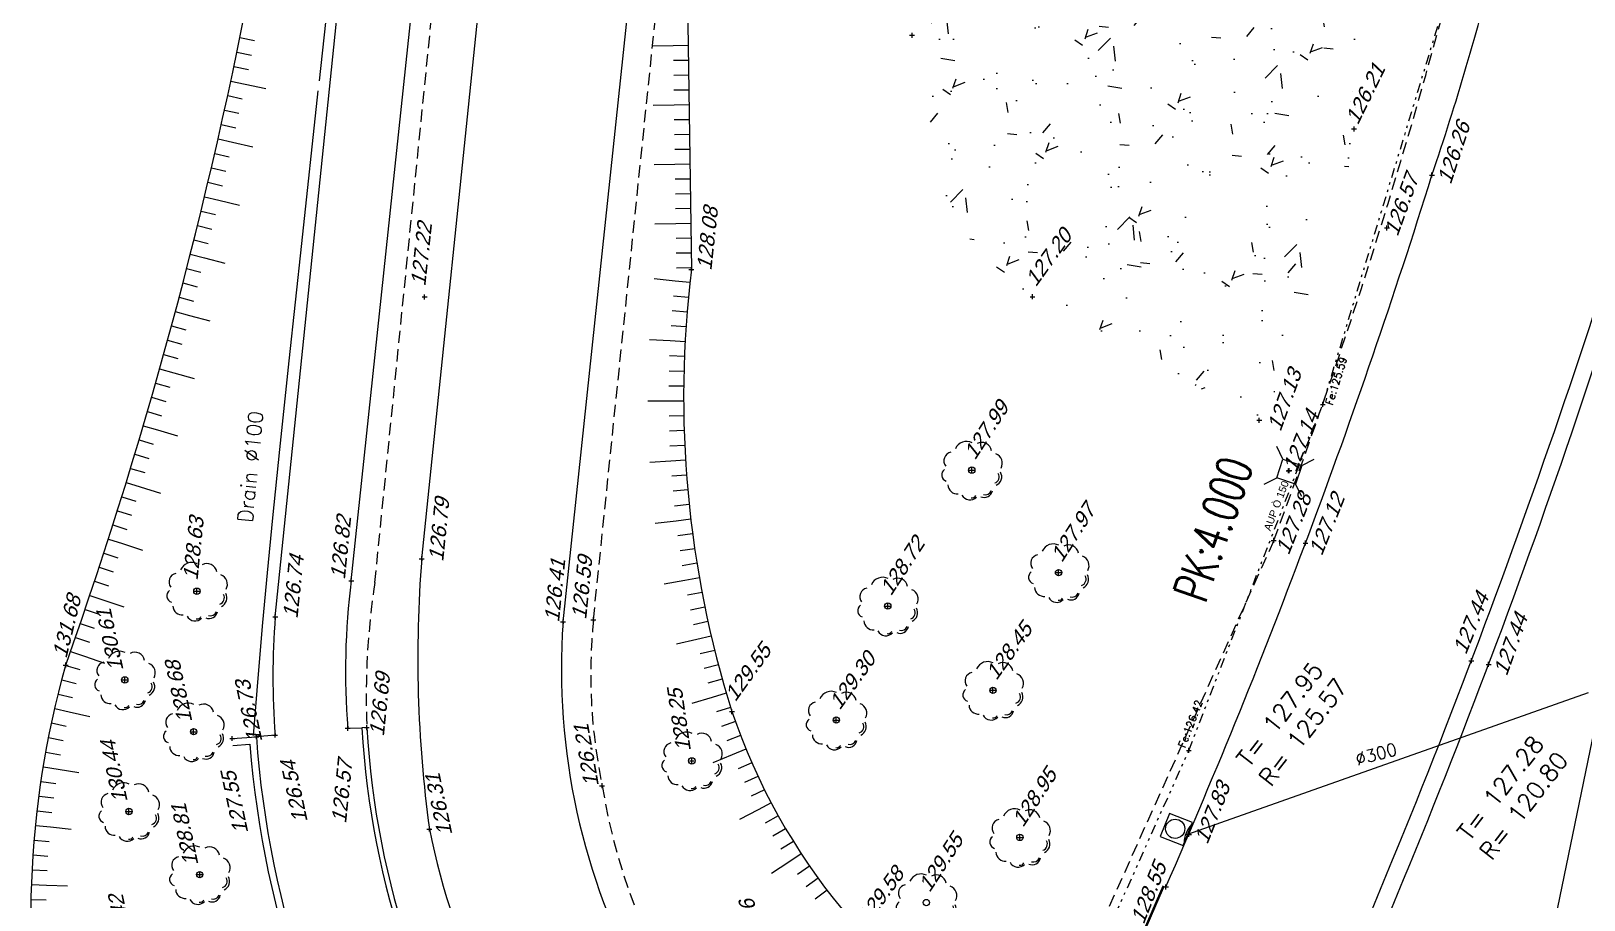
# Model space of a CAD drawing. Header units: metres. Extents: x 1633075 to 1634601, y 8175308 to 8177203.
# Drawn here: x 1633511.2 to 1633574.1, y 8175731.1 to 8175766.3 of the extents above; entities that cross this region are included whole.
import ezdxf

# ---------------------------------------------------------------- set-up
doc = ezdxf.new("R2010")
doc.units = ezdxf.units.M
doc.header["$LTSCALE"] = 2
doc.header["$PDMODE"] = 2
doc.header["$PDSIZE"] = 0.1
for name, pattern in [('211', [0.5, 0.2, -0.1, 0, -0.1, 0, -0.1]), ('31', [2, 1, 1]), ('CACHE', [0.375, 0.25, -0.125]), ('CACHE2', [4.7625, 3.175, -1.5875]), ('CONTINU', [0])]:
    doc.linetypes.add(name, pattern=pattern)
for name, color, linetype in [('C15785 - ALLEE', 7, 'CACHE'), ('C15785 - BORDURES', 7, 'CONTINU'), ('C15785 - BORNES', 7, 'CONTINU'), ('C15785 - DBA', 252, 'Continuous'), ('C15785 - EAUP', 5, 'CONTINU'), ('C15785 - EP', 4, 'Continuous'), ('C15785 - HTALUS', 7, 'Continuous'), ('C15785 - MURS', 7, 'Continuous'), ('C15785 - POINT 2D', 7, 'Continuous'), ('C15785 - Talus', 7, 'Continuous'), ('C15785 - VEGET', 3, 'Continuous'), ('C15785 - Z', 7, 'Continuous')]:
    doc.layers.add(name, color=color, linetype=linetype)
doc.styles.add('ASS', font='ROMANS.shx', dxfattribs={"width": 0.7, "height": 2.750686})
doc.styles.add('SIMPLEX', font='simplex_.ttf', dxfattribs={"height": 0.6})
doc.styles.get("Standard").update_dxf_attribs({"font": 'arial.ttf'})

# ---------------------------------------------------------------- blocks, each defined once
blk = doc.blocks.new('ARBN')
blk.add_circle((0, 0), 0.0517)
for centre, radius, start, end in [((-0.313, 0.149), 0.141, 102.3806, 218.1519), ((-0.088, 0.27), 0.194, 62.9289, 157.9234), ((0.159, 0.288), 0.162, 10.5515, 118.7684), ((0.33, 0.115), 0.163, 331.4172, 69.7614), ((-0.381, -0.079), 0.106, 125.5548, 253.3512), ((-0.236, -0.237), 0.15, 182.2997, 276.8338), ((0.342, -0.106), 0.104, 287.358, 32.9391), ((0.335, -0.105), 0.151, 294.7172, 29.5061), ((-0.027, -0.335), 0.147, 208.1993, 316.9403), ((0.007, -0.38), 0.0689, 259.4414, 333.9219), ((0.202, -0.304), 0.137, 247.1419, 348.9634), ((0.221, -0.292), 0.104, 254.316, 338.7253)]:
    blk.add_arc(centre, radius, start, end)
blk = doc.blocks.new('BL19')
at = {"color": 0}
for p, q in [((0.5, 1), (-0.5, 1)), ((-0.5, 1), (-0.5, 0)), ((0.5, 0), (0.5, 1)), ((-0.5, 0), (0.5, 0))]:
    blk.add_line(p, q, dxfattribs=at)
for centre, major_axis, start_param, end_param in [((0.009, 0.554), (-0.275, 0.275), 3.926991, 10.210176), ((0.008, -0.967), (0.742, 0.742), 0.387155, 1.183656)]:
    blk.add_ellipse(centre, major_axis=major_axis, ratio=1, start_param=start_param, end_param=end_param, dxfattribs=at)
blk = doc.blocks.new('TALB150A')
blk.add_line((0, -0.6), (0, -1.45))
blk = doc.blocks.new('TALB150B')
blk.add_line((0, 0), (0, -0.6))
blk = doc.blocks.new('T1')
at = {"linetype": '31'}
blk.add_point((0, 0), dxfattribs=at)

msp = doc.modelspace()

# ---------------------------------------------------------------- hatches: boundary and pattern name
at = {"layer": 'C15785 - VEGET'}
h = msp.add_hatch(dxfattribs=at)
h.set_pattern_fill('AR-CONC', color=256, scale=0.025, angle=-0.49997, style=0)
h.set_pattern_definition([(49.50002714, (1050220.128, 8061047.714), (4.550966182, -0.438205835), [0.47625, -5.23875]), (354.5000271, (1050220.128, 8061047.714), (-0.839357803, 4.783922497), [0.381, -4.191]), (99.9510271, (1050220.507, 8061047.6774), (3.711624655, 4.345694782), [0.40475, -4.45225]), (45.6842271, (1050220.139, 8061048.984), (6.767546405, -1.110154493), [0.714375, -7.858125]), (96.1356271, (1050220.703, 8061048.8914), (5.98885616, 6.13361329), [0.607125, -6.678375]), (350.6840271, (1050220.139, 8061048.984), (5.98886535, 6.13360226), [0.5715, -6.2865]), (20.50002714, (1050220.771, 8061048.661), (3.767918305, -2.589615645), [0.47625, -5.23875]), (325.5000271, (1050220.771, 8061048.661), (1.585172774, 4.59104163), [0.381, -4.191]), (70.9514271, (1050221.085, 8061048.445), (5.353080733, 2.00143633), [0.40475, -4.45225]), (37.00002714, (1050220.1279, 8061047.714), (0.095657954, 2.113121707), [0, -4.1402, 0, -4.2545, 0, -4.206875]), (7.00002714, (1050220.1279, 8061047.714), (1.69228251, 2.489842204), [0, -2.4257, 0, -4.04495, 0, -1.603375]), (327.00002714, (1050218.7119, 8061047.7263), (3.388386087, -0.172792445), [0, -1.5875, 0, -4.953, 0, -6.57225]), (317.00002714, (1050218.077, 8061047.7318), (3.70863537, 0.603323464), [0, -2.06375, 0, -3.2893, 0, -4.66725])])
edge = h.paths.add_edge_path()
edge.add_line((1633551.719, 8175755.549), (1633560.905, 8175750.549))
edge.add_arc((1633534.187, 8175765.774), 30.752, 330.32569, 372.85947)
edge.add_line((1633564.167, 8175772.618), (1633559.263, 8175783.705))
edge.add_arc((1633576.737, 8175758.178), 30.935, 124.39295, 165.10162)
edge.add_arc((1633557.961, 8175764.84), 11.194, 173.37568, 236.1067)

# ---------------------------------------------------------------- linework, layer by layer
at = {"layer": 'C15785 - ALLEE'}
for points in [[(1633525.08, 8175743.975), (1633527.573, 8175768.822), (1633531.59, 8175805.569)], [(1633533.933, 8175742.474), (1633539.358, 8175795.114)], [(1633561.494, 8175745.683), (1633551.928, 8175724.426)]]:
    msp.add_lwpolyline(points, dxfattribs=at)
for centre, radius, start, end in [((1633335.475, 8175830.003), 241.235, 339.54126, 346.38322), ((1633555.382, 8175739.35), 30.653, 171.32106, 182.32483), ((1633556.146, 8175740.271), 22.322, 174.33477, 191.68206), ((1633559.359, 8175739.914), 25.416, 189.4276, 242.7729)]:
    msp.add_arc(centre, radius, start, end, dxfattribs=at)
at = {"layer": 'C15785 - BORDURES'}
for points in [[(1633521.043, 8175742.587), (1633523.798, 8175769.333), (1633527.703, 8175806.306), (1633529.632, 8175824.148)], [(1633524.123, 8175744.045), (1633526.77, 8175768.982), (1633530.677, 8175805.986), (1633532.534, 8175823.475)], [(1633526.98, 8175744.944), (1633529.428, 8175768.592), (1633533.216, 8175804.208)], [(1633532.702, 8175742.387), (1633535.365, 8175767.471), (1633538.987, 8175802.125)], [(1633523.981, 8175738.077), (1633524.555, 8175738.095)], [(1633521.038, 8175737.799), (1633520.279, 8175737.736)]]:
    msp.add_lwpolyline(points, dxfattribs=at)
at = {"layer": 'C15785 - BORDURES', "const_width": 0.1}
msp.add_lwpolyline([(1633537.122, 8175689.026, 0.01991), (1633544.723, 8175703.741, 0.003948), (1633557.032, 8175731.697, 0.003948)], format="xyb", dxfattribs=at)
at = {"layer": 'C15785 - BORDURES'}
for centre, radius, start, end in [((1633455.808, 8175798.335), 118.317, 341.33632, 345.79687), ((1633299.826, 8175844.338), 280.889, 336.34958, 342.62825), ((1633577.539, 8175740.893), 50.721, 175.41881, 187.81065), ((1633553.133, 8175740.369), 29.242, 172.77761, 184.49477), ((1633552.197, 8175740.155), 31.248, 175.53681, 184.32482), ((1633559.654, 8175740.488), 27.019, 175.96987, 241.10036), ((1633559.896, 8175740.736), 33.296, 191.67187, 243.46072)]:
    msp.add_arc(centre, radius, start, end, dxfattribs=at)
at = {"layer": 'C15785 - BORNES'}
for points in [[(1633561.867, 8175748.975), (1633561.613, 8175749.481)], [(1633562.626, 8175748.723), (1633563.132, 8175748.976)], [(1633561.108, 8175747.963), (1633561.614, 8175748.216)], [(1633562.627, 8175747.458), (1633562.373, 8175747.964)]]:
    msp.add_lwpolyline(points, dxfattribs=at)
msp.add_lwpolyline([(1633561.614, 8175748.216), (1633561.867, 8175748.975), (1633562.626, 8175748.723), (1633562.373, 8175747.964)], close=True, dxfattribs=at)
at = {"layer": 'C15785 - DBA'}
for centre, radius, start, end in [((1633265.663, 8175856.155), 324.989, 335.31442, 342.53257), ((1633286.57, 8175847.835), 303.199, 335.09864, 342.88542)]:
    msp.add_arc(centre, radius, start, end, dxfattribs=at)
at = {"layer": 'C15785 - EAUP', "linetype": '211'}
msp.add_lwpolyline([(1633549.884, 8175718.481), (1633550.415, 8175719.677), (1633550.9, 8175720.723), (1633553.602, 8175727.237), (1633558.053, 8175737.186), (1633563.48, 8175751.189), (1633569.65, 8175771.476), (1633570.27, 8175777.473), (1633570.958, 8175784.082), (1633573.594, 8175809.157), (1633574.271, 8175825.204), (1633574.438, 8175832.457), (1633574.872, 8175838.33), (1633575.66, 8175847.477)], dxfattribs=at)
at = {"layer": 'C15785 - EP', "linetype": 'CONTINU'}
msp.add_line((1633558.012, 8175733.796), (1633574.247, 8175739.528), dxfattribs=at)
at = {"layer": 'C15785 - EP', "flags": 128}
msp.add_lwpolyline([(1633533.825, 8175830.221), (1633533.291, 8175830.315, 0.288437), (1633531.444, 8175829.56, 0.1356), (1633529.042, 8175823.013), (1633527.667, 8175808.882), (1633522.819, 8175764.283)], format="xyb", dxfattribs=at)
at = {"layer": 'C15785 - EP', "linetype": 'CACHE2'}
msp.add_lwpolyline([(1633522.775, 8175763.882), (1633522.106, 8175757.698), (1633521.596, 8175752.961), (1633521.214, 8175749.363), (1633520.93, 8175746.601), (1633520.712, 8175744.368), (1633520.531, 8175742.358), (1633520.354, 8175740.265), (1633520.153, 8175737.783)], dxfattribs=at)
at = {"layer": 'C15785 - EP', "linetype": 'CONTINU'}
msp.add_lwpolyline([(1633567.873, 8175705.986), (1633574.745, 8175739.252)], dxfattribs=at)
at = {"layer": 'C15785 - HTALUS'}
for points in [[(1633537.606, 8175776.553), (1633537.901, 8175756.648, 0.106736), (1633539.543, 8175738.752, 0.18381), (1633551.03, 8175724.866)], [(1633528.076, 8175686.281, 0.27929), (1633529.918, 8175697.228, -0.073909), (1633519.147, 8175706.995, -0.237189), (1633512.56, 8175740.636, 0.040133), (1633520.434, 8175770.287)]]:
    msp.add_lwpolyline(points, format="xyb", dxfattribs=at)
at = {"layer": 'C15785 - MURS'}
msp.add_lwpolyline([(1633524.754, 8175738.106), (1633524.555, 8175738.095)], dxfattribs=at)
for points in [[(1633519.302, 8175737.665), (1633520.279, 8175737.736, 0.26546), (1633542.164, 8175705.036, 0.26546)], [(1633519.323, 8175737.381), (1633520.016, 8175737.432, 0.26355), (1633542.038, 8175704.781, 0.26355)]]:
    msp.add_lwpolyline(points, format="xyb", dxfattribs=at)
for radius in [34.684, 34.484]:
    msp.add_arc((1633559.181, 8175740.095), radius, 183.30653, 244.81833, dxfattribs=at)
at = {"layer": 'C15785 - POINT 2D'}
for p in [(1633546.842, 8175766.132), (1633564.746, 8175762.343), (1633567.903, 8175760.473), (1633566.077, 8175758.332), (1633537.901, 8175756.648), (1633527.097, 8175755.54), (1633551.719, 8175755.549), (1633560.905, 8175750.549), (1633549.261, 8175748.53), (1633562.097, 8175748.502), (1633562.12, 8175748.508), (1633561.494, 8175745.683), (1633562.78, 8175745.576), (1633526.98, 8175744.944), (1633524.123, 8175744.045), (1633552.777, 8175744.38), (1633517.871, 8175743.627), (1633545.857, 8175743.029), (1633521.043, 8175742.587), (1633532.702, 8175742.387), (1633533.933, 8175742.474), (1633512.56, 8175740.636), (1633569.497, 8175740.816), (1633570.195, 8175740.663), (1633514.95, 8175740.036), (1633550.119, 8175739.616), (1633539.543, 8175738.752), (1633543.773, 8175738.414), (1633517.738, 8175737.94), (1633521.038, 8175737.799), (1633523.981, 8175738.077), (1633524.754, 8175738.106), (1633519.302, 8175737.665), (1633520.279, 8175737.736), (1633537.92, 8175736.759), (1633534.286, 8175735.751), (1633515.118, 8175734.71), (1633527.289, 8175734), (1633551.21, 8175733.661), (1633558.058, 8175733.785), (1633517.983, 8175732.154), (1633557.123, 8175731.658)]:
    msp.add_point(p, dxfattribs=at)

# ---------------------------------------------------------------- block references
at = {"layer": 'C15785 - EAUP', "rotation": 338.8144901164816}
for p in [(1633563.48, 8175751.189), (1633558.053, 8175737.186)]:
    msp.add_blockref('T1', p, dxfattribs=at)
at = {"layer": 'C15785 - EP', "rotation": 68.28305459230913}
msp.add_blockref('BL19', (1633558.012, 8175733.796), dxfattribs=at)
at = {"layer": 'C15785 - Talus'}
for name, p, rotation in [('TALB150B', (1633519.615, 8175766.041), 78.43001403242766), ('TALB150A', (1633537.767, 8175765.715), 270.8471696658435), ('TALB150B', (1633537.767, 8175765.715), 270.8471696658435), ('TALB150B', (1633519.493, 8175765.453), 78.25041883340172), ('TALB150B', (1633537.775, 8175765.115), 270.8471696658435), ('TALB150B', (1633519.245, 8175764.279), 77.89122844096282), ('TALB150B', (1633519.37, 8175764.866), 78.07082364184275), ('TALB150B', (1633537.784, 8175764.515), 270.8471696658435), ('TALB150B', (1633519.118, 8175763.693), 77.71163325155729), ('TALB150A', (1633519.245, 8175764.279), 77.89122844096282), ('TALB150B', (1633537.793, 8175763.915), 270.8471696658435), ('TALB150B', (1633518.99, 8175763.106), 77.53203804750653), ('TALB150A', (1633537.802, 8175763.315), 270.8471696658435), ('TALB150B', (1633537.802, 8175763.315), 270.8471696658435), ('TALB150B', (1633518.859, 8175762.521), 77.35244284943525), ('TALB150B', (1633537.811, 8175762.715), 270.8471696658435), ('TALB150B', (1633518.727, 8175761.936), 77.1728476536456), ('TALB150A', (1633518.727, 8175761.936), 77.1728476536456), ('TALB150B', (1633537.82, 8175762.115), 270.8471696658435), ('TALB150B', (1633518.593, 8175761.351), 76.99325245529675), ('TALB150B', (1633537.829, 8175761.515), 270.8471696658435), ('TALB150B', (1633518.457, 8175760.766), 76.81365726381797), ('TALB150A', (1633537.838, 8175760.915), 270.8471696658435), ('TALB150B', (1633537.838, 8175760.915), 270.8471696658435), ('TALB150B', (1633518.319, 8175760.182), 76.63406207532861), ('TALB150B', (1633537.846, 8175760.315), 270.8471696658435), ('TALB150B', (1633518.18, 8175759.599), 76.45446687214546), ('TALB150A', (1633518.18, 8175759.599), 76.45446687214546), ('TALB150B', (1633537.855, 8175759.715), 270.8471696658435), ('TALB150B', (1633518.038, 8175759.016), 76.2748716757608), ('TALB150B', (1633537.864, 8175759.115), 270.8471696658435), ('TALB150B', (1633517.895, 8175758.433), 76.09527648200488), ('TALB150A', (1633537.873, 8175758.515), 270.8471696658435), ('TALB150B', (1633537.873, 8175758.515), 270.8471696658435), ('TALB150B', (1633517.75, 8175757.851), 75.9156812732449), ('TALB150B', (1633537.882, 8175757.916), 270.8471696658435), ('TALB150B', (1633517.603, 8175757.269), 75.7360860838742), ('TALB150A', (1633517.603, 8175757.269), 75.7360860838742), ('TALB150B', (1633537.891, 8175757.316), 270.8471696658435), ('TALB150B', (1633537.9, 8175756.716), 270.8471696658435), ('TALB150B', (1633517.304, 8175756.107), 75.3768956941942), ('TALB150B', (1633517.454, 8175756.688), 75.55649089676866), ('TALB150A', (1633537.84, 8175756.119), 263.7739075870477), ('TALB150B', (1633537.84, 8175756.119), 263.7739075870477), ('TALB150B', (1633517.151, 8175755.527), 75.19730051067428), ('TALB150B', (1633537.779, 8175755.522), 264.5814161933384), ('TALB150B', (1633516.997, 8175754.947), 75.01770530283964), ('TALB150B', (1633537.726, 8175754.925), 265.3889248036242), ('TALB150B', (1633516.841, 8175754.368), 74.83811010549111), ('TALB150A', (1633516.997, 8175754.947), 75.01770530283964), ('TALB150B', (1633537.682, 8175754.326), 266.196433407406), ('TALB150B', (1633516.683, 8175753.789), 74.65851491502976), ('TALB150A', (1633537.647, 8175753.727), 267.0039420186727), ('TALB150B', (1633537.647, 8175753.727), 267.0039420186727), ('TALB150B', (1633516.523, 8175753.21), 74.47891972668698), ('TALB150B', (1633537.62, 8175753.128), 267.8114506258746), ('TALB150B', (1633516.362, 8175752.633), 74.29932452234887), ('TALB150A', (1633516.362, 8175752.633), 74.29932452234887), ('TALB150B', (1633537.601, 8175752.528), 268.6189592264154), ('TALB150B', (1633516.199, 8175752.055), 74.11972932717849), ('TALB150B', (1633537.591, 8175751.928), 269.4264678285714), ('TALB150B', (1633516.034, 8175751.478), 73.9401341214471), ('TALB150A', (1633537.589, 8175751.328), 270.2339764376112), ('TALB150B', (1633537.589, 8175751.328), 270.2339764376112), ('TALB150B', (1633515.867, 8175750.902), 73.76053892884045), ('TALB150B', (1633537.596, 8175750.728), 271.0414850440599), ('TALB150B', (1633515.698, 8175750.326), 73.58094373516151), ('TALB150A', (1633515.698, 8175750.326), 73.58094373516151), ('TALB150B', (1633537.611, 8175750.129), 271.8489936537849), ('TALB150B', (1633515.355, 8175749.176), 73.22175333605661), ('TALB150B', (1633515.528, 8175749.751), 73.40134854744042), ('TALB150B', (1633537.634, 8175749.529), 272.6565022599664), ('TALB150B', (1633515.181, 8175748.602), 73.04215814059657), ('TALB150A', (1633537.666, 8175748.93), 273.4640108632065), ('TALB150B', (1633537.666, 8175748.93), 273.4640108632065), ('TALB150B', (1633515.005, 8175748.028), 72.86256294456888), ('TALB150B', (1633537.707, 8175748.331), 274.2715194771035), ('TALB150B', (1633514.828, 8175747.455), 72.6829677597137), ('TALB150A', (1633515.005, 8175748.028), 72.86256294456888), ('TALB150B', (1633537.756, 8175747.733), 275.0790280899247), ('TALB150B', (1633514.648, 8175746.883), 72.50337255641566), ('TALB150B', (1633537.813, 8175747.136), 275.8865366876862), ('TALB150B', (1633514.467, 8175746.311), 72.32377735891913), ('TALB150A', (1633537.879, 8175746.54), 276.6940453006438), ('TALB150B', (1633537.879, 8175746.54), 276.6940453006438), ('TALB150B', (1633514.284, 8175745.739), 72.14418216968106), ('TALB150A', (1633514.284, 8175745.739), 72.14418216968106), ('TALB150B', (1633537.953, 8175745.944), 277.5015539094707), ('TALB150B', (1633514.099, 8175745.169), 71.96458697146483), ('TALB150B', (1633538.035, 8175745.35), 278.3090625116111), ('TALB150B', (1633513.912, 8175744.598), 71.78499177565507), ('TALB150B', (1633538.126, 8175744.757), 279.1165711241715), ('TALB150B', (1633538.226, 8175744.165), 279.9240797366614), ('TALB150B', (1633513.724, 8175744.029), 71.60539658912265), ('TALB150A', (1633538.226, 8175744.165), 279.9240797366614), ('TALB150B', (1633538.333, 8175743.575), 280.7315883369226), ('TALB150B', (1633513.342, 8175742.891), 71.24620618935955), ('TALB150B', (1633513.534, 8175743.46), 71.42580137718294), ('TALB150A', (1633513.534, 8175743.46), 71.42580137718294), ('TALB150B', (1633538.449, 8175742.986), 281.5390969392116), ('TALB150B', (1633513.148, 8175742.323), 71.06661099013648), ('TALB150B', (1633538.573, 8175742.399), 282.346605550425), ('TALB150B', (1633512.952, 8175741.756), 70.88701579183675), ('TALB150A', (1633538.706, 8175741.814), 283.1541141565227), ('TALB150B', (1633538.706, 8175741.814), 283.1541141565227), ('TALB150B', (1633512.755, 8175741.19), 70.70742060580926), ('TALB150A', (1633512.755, 8175741.19), 70.70742060580926), ('TALB150B', (1633538.846, 8175741.231), 283.9616227618382), ('TALB150B', (1633512.557, 8175740.623), 74.41077058341675), ('TALB150B', (1633538.995, 8175740.649), 284.7691313768744), ('TALB150B', (1633512.4, 8175740.044), 75.31156188443235), ('TALB150B', (1633539.152, 8175740.07), 285.5766399756896), ('TALB150B', (1633512.252, 8175739.463), 76.21235317766752), ('TALB150A', (1633539.317, 8175739.494), 286.3841485851528), ('TALB150B', (1633539.317, 8175739.494), 286.3841485851528), ('TALB150B', (1633512.114, 8175738.879), 77.11314446779537), ('TALB150A', (1633512.114, 8175738.879), 77.11314446779537), ('TALB150B', (1633539.491, 8175738.919), 287.1916571931285), ('TALB150B', (1633511.985, 8175738.293), 78.01393575841281), ('TALB150B', (1633539.683, 8175738.351), 289.7310726741835), ('TALB150B', (1633511.865, 8175737.705), 78.91472705717109), ('TALB150B', (1633539.892, 8175737.788), 291.0877295570647), ('TALB150B', (1633540.114, 8175737.231), 292.4443864129933), ('TALB150B', (1633511.754, 8175737.115), 79.8155183393041), ('TALB150A', (1633540.114, 8175737.231), 292.4443864129933), ('TALB150B', (1633540.35, 8175736.679), 293.8010432712347), ('TALB150B', (1633511.652, 8175736.524), 80.71630964581294), ('TALB150A', (1633511.652, 8175736.524), 80.71630964581294), ('TALB150B', (1633540.599, 8175736.133), 295.1577001415681), ('TALB150B', (1633511.478, 8175735.337), 82.51789222497743), ('TALB150B', (1633511.56, 8175735.931), 81.6171009264924), ('TALB150B', (1633540.86, 8175735.593), 296.514357001869), ('TALB150B', (1633511.404, 8175734.741), 83.41868352769268), ('TALB150A', (1633541.134, 8175735.06), 297.8710138756365), ('TALB150B', (1633541.134, 8175735.06), 297.8710138756365), ('TALB150B', (1633511.34, 8175734.145), 84.31947481028426), ('TALB150A', (1633511.34, 8175734.145), 84.31947481028426), ('TALB150B', (1633541.421, 8175734.533), 299.2276707425206), ('TALB150B', (1633511.285, 8175733.547), 85.22026610683794), ('TALB150B', (1633541.72, 8175734.013), 300.5843276000379), ('TALB150B', (1633542.032, 8175733.5), 301.9409844576549), ('TALB150B', (1633511.24, 8175732.949), 86.12105740102312), ('TALB150B', (1633542.355, 8175732.994), 303.2976413322472), ('TALB150B', (1633511.204, 8175732.35), 87.02184869024906), ('TALB150A', (1633542.355, 8175732.994), 303.2976413322472), ('TALB150B', (1633542.69, 8175732.497), 304.6542982048431), ('TALB150B', (1633511.178, 8175731.751), 87.9226399972058), ('TALB150A', (1633511.178, 8175731.751), 87.9226399972058), ('TALB150B', (1633543.037, 8175732.007), 306.0109550653849), ('TALB150B', (1633511.161, 8175731.151), 88.82343128741364), ('TALB150B', (1633543.396, 8175731.526), 307.3676119249018)]:
    msp.add_blockref(name, p, dxfattribs=dict(at, rotation=rotation))
at = {"layer": 'C15785 - VEGET', "xscale": 2.499999999908408, "yscale": 2.499999999908408, "zscale": 2.499999999908408, "rotation": 359.5000271373152}
for p in [(1633549.261, 8175748.53), (1633552.777, 8175744.38), (1633517.871, 8175743.627), (1633545.857, 8175743.029), (1633514.95, 8175740.036), (1633550.119, 8175739.616), (1633517.738, 8175737.94), (1633543.773, 8175738.414), (1633537.92, 8175736.759), (1633515.118, 8175734.71), (1633551.21, 8175733.661), (1633517.983, 8175732.154), (1633547.419, 8175731.022)]:
    msp.add_blockref('ARBN', p, dxfattribs=at)

# ---------------------------------------------------------------- texts
at = {"layer": 'C15785 - BORNES', "style": 'ASS', "width": 0.7}
msp.add_text('PK:4.000', height=1.4, rotation=70.92023, dxfattribs=at).set_placement((1633558.73, 8175743.095))
at = {"layer": 'C15785 - EAUP', "linetype": 'Continuous', "style": 'SIMPLEX'}
for s, rotation, p in [('Fe:125.59', 72.80768, (1633563.87, 8175751.139, 149.78)), ('Fe:126.42', 69.10399, (1633557.903, 8175737.273, 149.78))]:
    msp.add_text(s, height=0.3, rotation=rotation, dxfattribs=at).set_placement(p)
at = {"layer": 'C15785 - EAUP', "linetype": 'Continuous'}
msp.add_text('AUP Ò 150', height=0.3, rotation=69.06102, dxfattribs=at).set_placement((1633561.358, 8175746.045))
at = {"layer": 'C15785 - EP', "style": 'SIMPLEX'}
msp.add_text('Drain %%c100', height=0.6, rotation=84.29984, dxfattribs=at).set_placement((1633520.117, 8175746.388))
at = {"layer": 'C15785 - EP', "linetype": 'CACHE2', "style": 'SIMPLEX'}
for s, height, rotation, p in [('T= 127.95', 0.6955, 52.42322, (1633560.491, 8175736.446)), ('R= 125.57', 0.6955, 52.42322, (1633561.381, 8175735.673)), ('%%C300', 0.5, 14.82591, (1633564.874, 8175736.571)), ('T= 127.28', 0.6955, 52.42322, (1633569.428, 8175733.462)), ('R= 120.80', 0.6955, 52.42322, (1633570.318, 8175732.689))]:
    msp.add_text(s, height=height, rotation=rotation, dxfattribs=at).set_placement(p)
at = {"layer": 'C15785 - Z', "oblique": 18}
for s, rotation, p in [(' 126.21', 423.85057, (1633564.796, 8175762.266, 126.214)), (' 126.26', 431.80285, (1633568.591, 8175759.841, 126.263)), (' 126.57', 430.0651, (1633566.428, 8175757.737, 126.565)), (' 128.08', 443.8389, (1633538.687, 8175756.358, 128.084)), (' 127.22', 443.8389, (1633527.098, 8175755.72, 127.22)), (' 127.20', 414.279, (1633551.72, 8175755.729, 127.198)), (' 127.13', 429.99704, (1633561.687, 8175749.84, 127.133)), (' 127.99', 416.85714, (1633549.263, 8175748.71, 127.985)), (' 127.14', 428.29757, (1633562.305, 8175748.179, 127.143)), (' 126.79', 444.2058, (1633527.824, 8175744.571, 126.786)), (' 127.97', 416.85714, (1633552.779, 8175744.56, 127.971)), (' 127.28', 428.29757, (1633562.012, 8175744.839, 127.277)), (' 127.12', 428.29757, (1633563.353, 8175744.807, 127.115)), (' 128.63', 444.2058, (1633517.873, 8175743.807, 128.631)), (' 126.82', 444.2058, (1633523.842, 8175743.845, 126.817)), (' 128.72', 416.85714, (1633545.859, 8175743.209, 128.717)), (' 126.74', 444.2058, (1633521.922, 8175742.262, 126.737)), (' 126.41', 444.2058, (1633532.516, 8175742.116, 126.412)), (' 126.59', 444.2058, (1633533.616, 8175742.227, 126.592)), (' 131.68', 436.34804, (1633512.529, 8175740.653, 131.677)), (' 127.44', 428.29757, (1633569.193, 8175740.808, 127.443)), (' 130.61', 461.89194, (1633514.951, 8175740.216, 130.613)), (' 128.45', 414.279, (1633550.12, 8175739.796, 128.451)), (' 127.44', 430.28114, (1633570.853, 8175739.94, 127.437)), (' 129.55', 414.279, (1633539.544, 8175738.932, 129.551)), (' 129.30', 414.279, (1633543.774, 8175738.594, 129.298)), (' 128.68', 461.89194, (1633517.739, 8175738.12, 128.676)), (' 126.69', 444.2058, (1633525.421, 8175737.496, 126.693)), (' 126.73', 461.89194, (1633520.578, 8175737.326, 126.732)), (' 128.25', 458.32386, (1633537.922, 8175736.939, 128.245)), (' 126.21', 459.90304, (1633534.199, 8175735.527, 126.211)), (' 130.44', 461.89194, (1633515.12, 8175734.89, 130.438)), (' 126.54', 461.89194, (1633522.412, 8175734.078, 126.544)), (' 126.57', 444.2058, (1633523.89, 8175733.971, 126.566)), (' 128.95', 416.85714, (1633551.211, 8175733.841, 128.952)), (' 127.55', 461.89194, (1633520.004, 8175733.633, 127.553)), (' 126.31', 461.89194, (1633528.273, 8175733.554, 126.308)), (' 127.83', 428.29757, (1633558.715, 8175733.129, 127.833)), (' 128.81', 461.89194, (1633517.985, 8175732.334, 128.811)), (' 129.55', 416.85714, (1633547.421, 8175731.202, 129.554)), (' 128.55', 428.29757, (1633556.137, 8175729.894, 128.549)), (' 129.58', 414.279, (1633544.92, 8175729.894, 129.581)), (' 130.42', 461.89194, (1633515.442, 8175728.641, 130.418)), (' 127.56', 471.43539, (1633541.401, 8175728.628, 127.561))]:
    msp.add_text(s, height=0.6, rotation=rotation, dxfattribs=at).set_placement(p)

doc.saveas('drawing.dxf')
